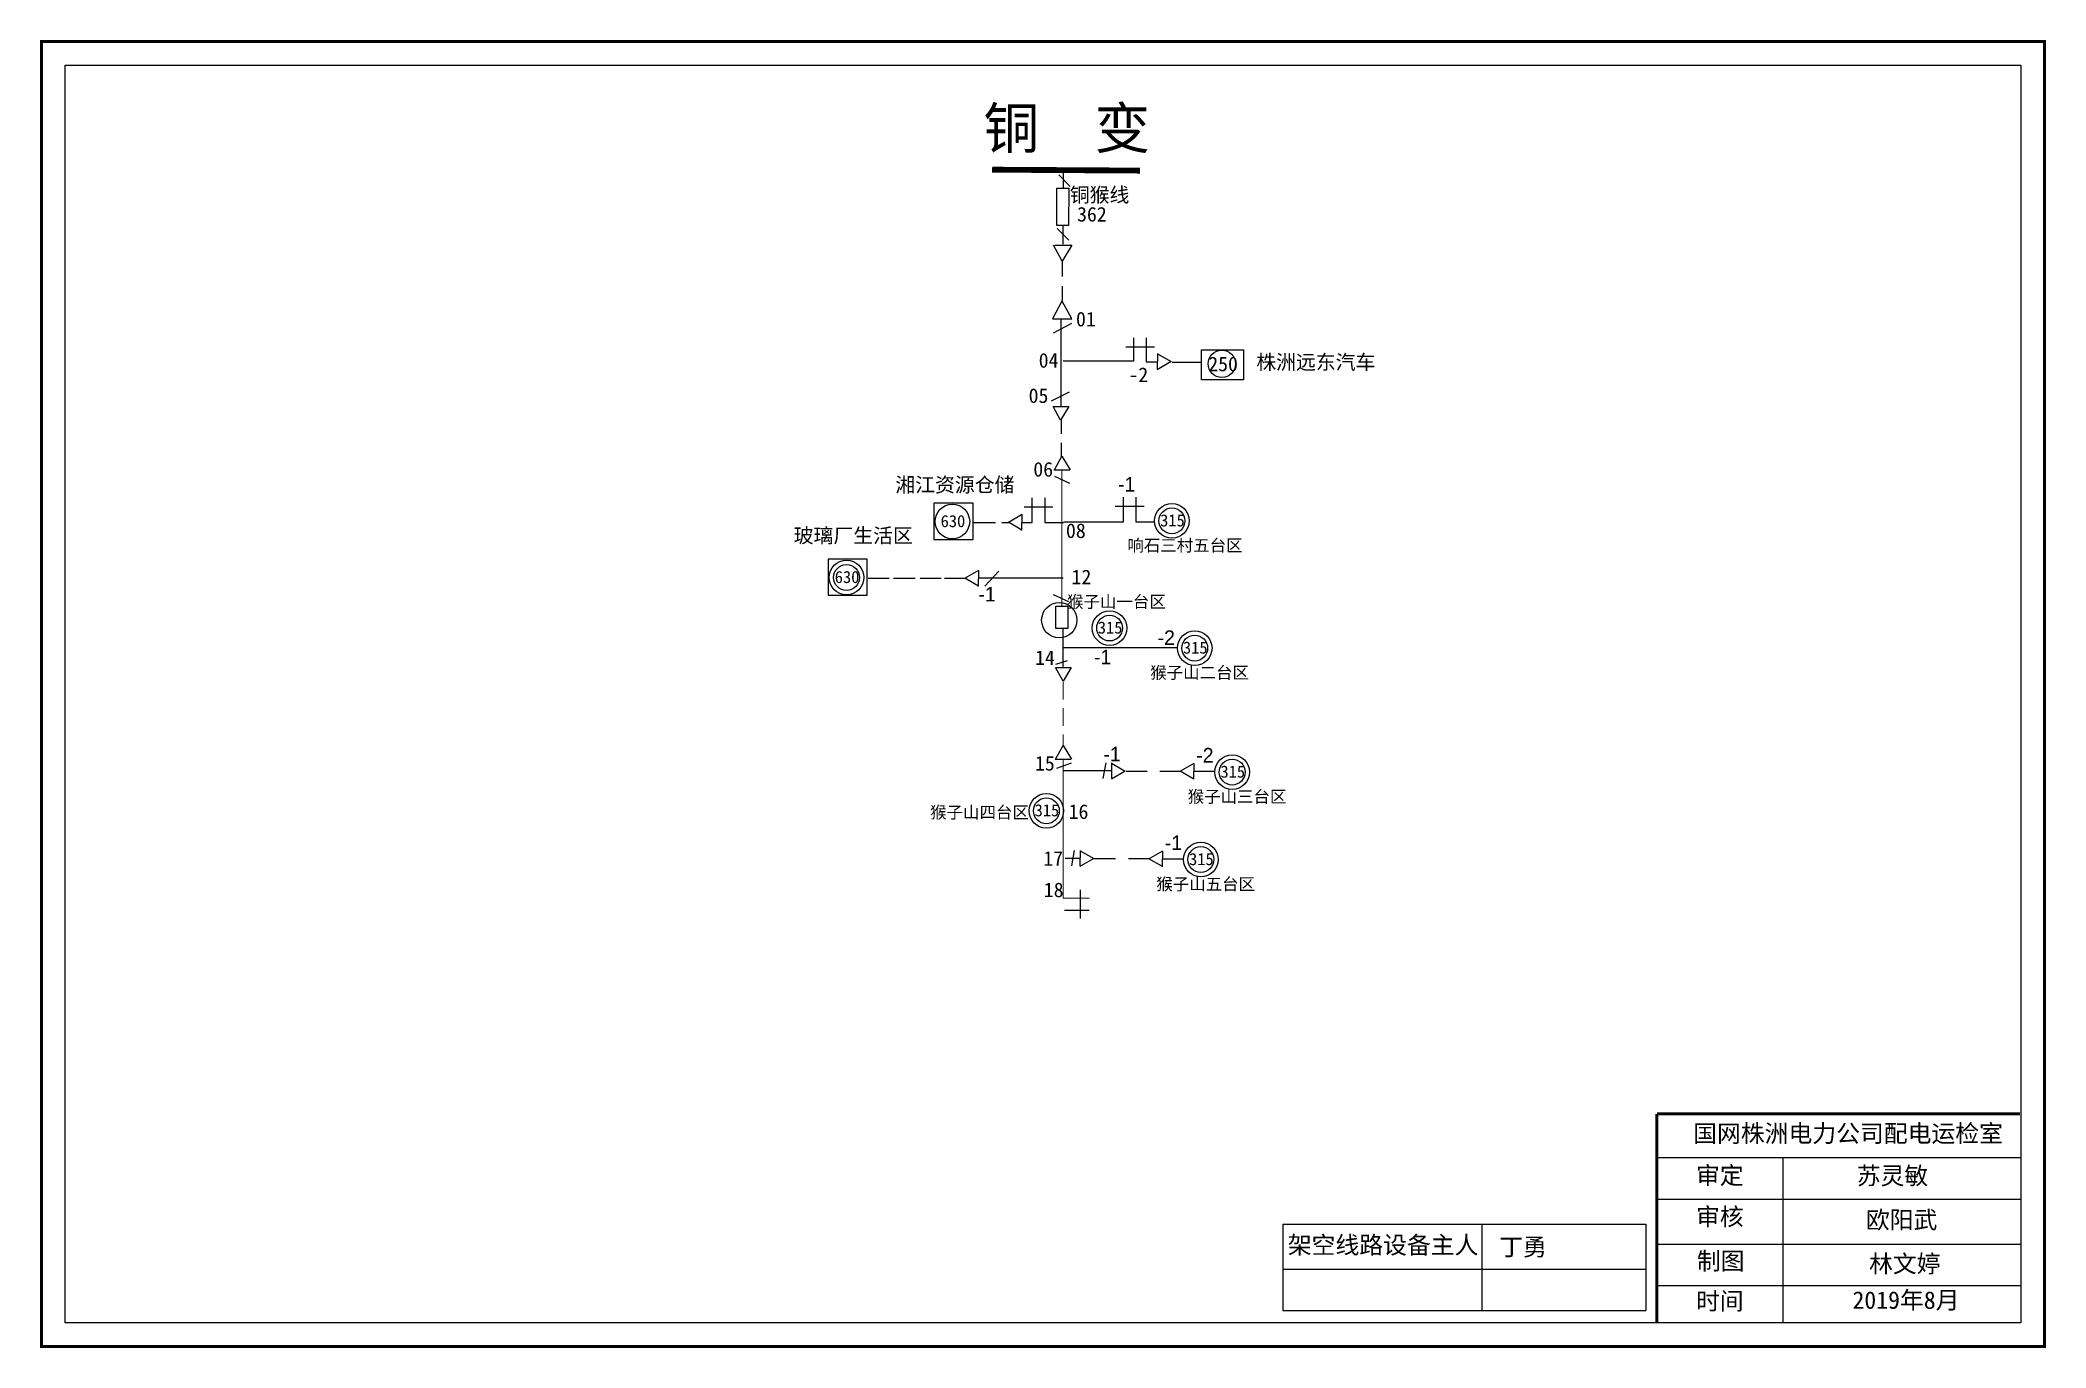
# Model space of a CAD drawing. Extents: x 0 to 344, y 0 to 224.
import ezdxf

# ---------------------------------------------------------------- set-up
doc = ezdxf.new("R2010")
doc.units = 0
doc.header["$LTSCALE"] = 0.774411
doc.linetypes.add('ACAD_ISO02W100', pattern=[15, 12, -3])
doc.linetypes.add('DASHED2', pattern=[9.525, 6.35, -3.175])
doc.layers.get('0').update_dxf_attribs({"linetype": 'CONTINUOUS'})
doc.styles.get("Standard").update_dxf_attribs({"font": '', "height": 2.5})
doc.styles.add('字体', font='simkai_0.ttf', dxfattribs={"height": 2.5})
doc.styles.add('楷体_GB2312_txtstyle_3.00_0_0', font='simkai_0.ttf', dxfattribs={"height": 3})
doc.styles.get('Standard').set_extended_font_data('SimSun')

msp = doc.modelspace()

# ---------------------------------------------------------------- linework, layer by layer
at = {"linetype": 'Continuous'}
for p, q in [((176.82, 199.23), (174.84, 201.21)), ((176.58, 190), (174.6, 191.98)), ((175.55, 192.48), (175.55, 189.32)), ((175.44, 186.36), (173.92, 189.13)), ((174.17, 189.13), (177.08, 189.13)), ((177.08, 189.13), (175.44, 186.36)), ((175.44, 179.64), (173.79, 176.48)), ((177.08, 176.48), (175.44, 179.51)), ((173.79, 176.48), (177.08, 176.48)), ((173.92, 174.08), (177.08, 175.72)), ((175.24, 161.5), (175.24, 176.38)), ((187.75, 169.21), (187.75, 173.22)), ((189.88, 173.22), (189.88, 169.12)), ((187.75, 169.2), (175.62, 169.2)), ((186.34, 171.66), (191.3, 171.66)), ((189.88, 169.11), (191.81, 169.11)), ((191.82, 170.53), (191.77, 167.82)), ((194.15, 169.14), (191.77, 167.76)), ((191.82, 170.47), (194.15, 169.14)), ((194.32, 169.03), (199.25, 169.03)), ((173.6, 162.42), (176.7, 163.97)), ((175.17, 159.1), (173.87, 161.46)), ((173.99, 161.46), (176.58, 161.46)), ((176.58, 161.46), (175.17, 159.1)), ((175.28, 159.12), (175.28, 156.76)), ((175.28, 155.23), (175.28, 152.88)), ((174.09, 150.55), (175.38, 152.91)), ((175.38, 152.91), (176.8, 150.55)), ((174.03, 150.55), (176.74, 150.55)), ((174.09, 149.49), (176.68, 148.3)), ((185.95, 141.63), (185.95, 145.88)), ((188.08, 145.88), (188.08, 141.63)), ((166.19, 141.57), (168.57, 142.94)), ((168.52, 140.23), (166.19, 141.57)), ((168.52, 140.17), (168.56, 142.88)), ((175.74, 141.63), (185.95, 141.63)), ((184.53, 144.32), (189.5, 144.32)), ((188.08, 141.63), (191.34, 141.63)), ((145.7, 131.93), (142.09, 131.93)), ((150.17, 131.93), (146.48, 131.93)), ((154.64, 131.93), (151.03, 131.93)), ((158.68, 131.93), (155.24, 131.93)), ((158.74, 131.96), (161.12, 133.33)), ((161.07, 130.62), (158.74, 131.96)), ((161.07, 130.56), (161.12, 133.27)), ((175.63, 132), (161.1, 132)), ((162.13, 130.6), (164.53, 133.15)), ((173.9, 129.17), (176.5, 127.98)), ((175.57, 123.47), (175.57, 116.63)), ((174.35, 117.22), (176.36, 117.83)), ((175.71, 120.09), (195.15, 120.05)), ((175.58, 114.28), (174.28, 116.64)), ((174.4, 116.64), (176.99, 116.64)), ((176.99, 116.64), (175.58, 114.28)), ((174.24, 100.91), (176.95, 100.91)), ((174.3, 100.91), (175.6, 103.26)), ((177, 100.22), (174.44, 99.32)), ((175.6, 103.26), (177.01, 100.91)), ((182.91, 100.26), (182.4, 97.6)), ((183.93, 100.27), (183.88, 97.56)), ((183.93, 100.21), (186.26, 98.87)), ((195.72, 98.84), (198.1, 100.21)), ((198.05, 97.45), (198.1, 100.16)), ((183.9, 98.9), (175.74, 98.92)), ((186.26, 98.87), (183.88, 97.5)), ((190.01, 98.81), (186.4, 98.81)), ((195.66, 98.81), (192.22, 98.81)), ((198.05, 97.5), (195.72, 98.84)), ((201.49, 98.77), (198.05, 98.77)), ((178.51, 83.88), (175.93, 83.88)), ((177.51, 85.24), (177.01, 82.58)), ((178.53, 85.25), (178.48, 82.54)), ((180.86, 83.85), (178.48, 82.48)), ((178.53, 85.19), (180.86, 83.85)), ((184.61, 83.79), (181, 83.79)), ((190.27, 83.79), (186.83, 83.79)), ((190.32, 83.82), (192.7, 85.19)), ((192.65, 82.48), (190.32, 83.82)), ((192.65, 82.43), (192.7, 85.14)), ((196.09, 83.75), (192.65, 83.75)), ((175.6, 77.04), (180.06, 77.08)), ((178.5, 78.5), (178.5, 73.53)), ((180.06, 74.95), (175.81, 74.95)), ((277.59, 32.51), (339.95, 32.51)), ((299.23, 32.51), (299.23, 4.18)), ((277.59, 25.41), (339.95, 25.41)), ((213.31, 21.1), (213.31, 6.25)), ((213.31, 21.1), (275.67, 21.1)), ((247.51, 21.1), (247.51, 6.25)), ((275.67, 21.1), (275.67, 6.25)), ((277.59, 17.66), (339.95, 17.66)), ((213.31, 13.35), (275.67, 13.35)), ((277.59, 10.56), (339.95, 10.56)), ((213.31, 6.25), (275.67, 6.25))]:
    msp.add_line(p, q, dxfattribs=at)
at = {"linetype": 'ACAD_ISO02W100'}
msp.add_line((175.61, 201.98), (175.61, 198.9), dxfattribs=at)
at = {"linetype": 'DASHED2'}
for p, q in [((175.43, 186.48), (175.43, 183.77)), ((175.43, 182.11), (175.43, 179.66))]:
    msp.add_line(p, q, dxfattribs=at)
at = {"color": 7, "linetype": 'Continuous', "lineweight": 0, "ltscale": 0.088172}
msp.add_line((175.38, 150.55), (175.38, 127.22), dxfattribs=at)
at = {"color": 0, "linetype": 'Continuous'}
for p, q in [((170.3, 141.53), (170.3, 145.78)), ((172.43, 145.78), (172.43, 141.53)), ((168.88, 144.22), (173.85, 144.22)), ((172.43, 141.53), (175.69, 141.53))]:
    msp.add_line(p, q, dxfattribs=at)
at = {"color": 0, "linetype": 'ACAD_ISO02W100'}
for p, q in [((160.09, 141.53), (164, 141.53)), ((165.08, 141.53), (166.27, 141.53)), ((168.43, 141.53), (170.3, 141.53))]:
    msp.add_line(p, q, dxfattribs=at)
at = {"color": 7, "linetype": 'DASHED2', "lineweight": 0, "ltscale": 0.612608}
msp.add_line((175.61, 114.16), (175.6, 103.26), dxfattribs=at)
at = {"color": 7, "linetype": 'Continuous', "lineweight": 0, "ltscale": 0.105043}
msp.add_line((175.6, 100.91), (175.6, 77.04), dxfattribs=at)
at = {"linetype": 'Continuous', "const_width": 0.5}
msp.add_lwpolyline([(0.16, 224.07), (344.13, 224.07), (344.13, 0.11), (0.16, 0.11)], close=True, dxfattribs=at)
at = {"linetype": 'Continuous'}
for points in [[(4.2, 220.03), (340.08, 220.03), (340.08, 4.15), (4.2, 4.15)], [(199.34, 171.17), (206.56, 171.17), (206.56, 166.02), (199.34, 166.02)], [(174.36, 127.17), (176.38, 127.17), (176.38, 123.35), (174.36, 123.35)]]:
    msp.add_lwpolyline(points, close=True, dxfattribs=at)
for points, const_width in [([(188.79, 201.93), (163.41, 202.09)], 1), ([(277.55, 40.02), (277.55, 4.29)], 0.5), ([(277.59, 40.02), (339.95, 40.02)], 0.5)]:
    msp.add_lwpolyline(points, dxfattribs=dict(at, const_width=const_width))
at = {"linetype": 'ACAD_ISO02W100'}
msp.add_lwpolyline([(176.54, 192.53), (174.52, 192.53), (174.52, 198.93), (176.56, 198.93)], close=True, dxfattribs=at)
at = {"color": 0, "linetype": 'Continuous'}
for points in [[(160.15, 144.82), (153.4, 144.82), (153.4, 138.63), (160.15, 138.63)], [(141.97, 135.23), (135.22, 135.23), (135.22, 129.03), (141.97, 129.03)]]:
    msp.add_lwpolyline(points, close=True, dxfattribs=at)
at = {"linetype": 'Continuous'}
for centre, radius in [((202.87, 168.77), 2.35), ((194.28, 141.81), 2.97), ((194.28, 141.81), 2.22), ((138.4, 132.09), 2.97), ((138.4, 132.09), 2.22), ((183.58, 123.41), 2.97), ((183.58, 123.41), 2.22), ((198.2, 119.97), 2.97), ((198.2, 119.97), 2.22), ((204.64, 98.69), 2.97), ((204.64, 98.69), 2.22), ((172.72, 92.04), 2.97), ((172.72, 92.04), 2.22), ((199.25, 83.67), 2.97), ((199.25, 83.67), 2.22)]:
    msp.add_circle(centre, radius, dxfattribs=at)
at = {"color": 0, "linetype": 'Continuous'}
msp.add_circle((156.58, 141.69), 2.97, dxfattribs=at)
at = {"color": 1, "linetype": 'Continuous'}
msp.add_circle((174.94, 124.76), 3.03, dxfattribs=at)

# ---------------------------------------------------------------- texts
at = {"linetype": 'Continuous', "attachment_point": 1}
for s, insert, char_height, width, style in [('铜  变', (161.92, 212.72), 7, 37.1309, '字体'), ('{\\f\uffbfﾬￌﾣﾤ_GB2312|b0|i0|c134|p32;铜猴线}', (176.74, 199.02), 2.5, 13.1849, '字体'), ('玻璃厂生活区', (129.33, 140.54), 2.5, 20.6026, '字体'), ('响石三村五台区', (186.63, 138.64), 2.073, 56.1404, '字体'), ('猴子山一台区', (176.27, 128.97), 2.073, 17.3519, '字体'), ('猴子山二台区', (190.55, 116.8), 2.073, 17.3519, '字体'), ('猴子山四台区', (152.75, 92.82), 2.073, 17.3519, '字体'), ('猴子山三台区', (196.99, 95.52), 2.073, 17.3519, '字体'), ('猴子山五台区', (191.59, 80.5), 2.073, 17.3519, '字体'), ('国网株洲电力公司配电运检室', (283.81, 38.17), 3, 82.0179, '字体'), ('审定', (284.29, 30.96), 3, 23.4615, '字体'), ('{\\fSimSun|b0|i0|c134|p2;苏灵敏}', (311.9, 30.91), 3, 23.4615, '字体'), ('审核', (284.29, 23.89), 3, 23.4615, '字体'), ('{\\fSimSun|b0|i0|c134|p2;欧阳武}', (313.47, 23.34), 3, 33.0539, '字体'), ('{\\f\uffbfﾬￌﾣﾤ_GB2312|b0|i0|c134|p49;架空线路设备主人}', (214.18, 19.02), 3, 58.56, '字体'), ('丁勇', (250.49, 18.69), 3, 47.14, '字体'), ('制图', (284.45, 16.27), 3, 23.4615, '字体'), ('林文婷', (314.01, 15.79), 3, 60.36, '楷体_GB2312_txtstyle_3.00_0_0'), ('时间', (284.29, 9.39), 3, 23.4615, '字体'), ('2019{\\fSimSun|b0|i0|c134|p2;年}8{\\fSimSun|b0|i0|c134|p2;月}', (311.16, 9.56), 3, 23.4615, '楷体_GB2312_txtstyle_3.00_0_0')]:
    msp.add_mtext(s, dxfattribs=dict(at, insert=insert, char_height=char_height, width=width, style=style))
for s, insert, char_height, width in [('362', (177.99, 195.69), 2.5, 5.6554), ('01', (177.81, 177.69), 2.5, 5.4797), ('04', (171.4, 170.61), 2.5, 5.4797), ('250', (200.52, 169.99), 2.5, 5.4797), ('株洲远东汽车', (208.77, 170.31), 2.5, 40.697), ('-2', (186.82, 168.14), 2.5, 5.4797), ('05', (169.67, 164.56), 2.5, 5.4797), ('06', (170.48, 151.91), 2.5, 5.4797), ('{\\f\uffbfﾬￌﾣﾤ_GB2312|b0|i0|c134|p49;-1}', (185.02, 149.33), 2.5, 5.4797), ('08', (176.08, 141.37), 2.5, 5.4797), ('315', (192.26, 142.93), 2.073, 4.6903), ('630', (136.38, 133.21), 2.073, 4.6903), ('12', (177.04, 133.43), 2.5, 5.4797), ('{\\f\uffbfﾬￌﾣﾤ_GB2312|b0|i0|c134|p49;-1}', (161.05, 130.47), 2.5, 5.4797), ('315', (181.56, 124.53), 2.073, 4.6903), ('{\\f\uffbfﾬￌﾣﾤ_GB2312|b0|i0|c134|p49;-2}', (191.82, 123.01), 2.5, 5.4797), ('315', (196.18, 121.09), 2.073, 4.6903), ('14', (170.77, 119.57), 2.5, 5.4797), ('{\\f\uffbfﾬￌﾣﾤ_GB2312|b0|i0|c134|p49;-1}', (180.9, 119.69), 2.5, 5.4797), ('15', (170.76, 101.44), 2.5, 5.4797), ('{\\f\uffbfﾬￌﾣﾤ_GB2312|b0|i0|c134|p49;-1}', (182.52, 103.03), 2.5, 5.4797), ('{\\f\uffbfﾬￌﾣﾤ_GB2312|b0|i0|c134|p49;-2}', (198.46, 102.83), 2.5, 5.4797), ('315', (202.62, 99.81), 2.073, 4.6903), ('315', (170.7, 93.17), 2.073, 4.6903), ('16', (176.54, 93.15), 2.5, 5.4797), ('{\\f\uffbfﾬￌﾣﾤ_GB2312|b0|i0|c134|p49;-1}', (193.06, 87.81), 2.5, 5.4797), ('17', (172.19, 85.11), 2.5, 5.4797), ('315', (197.23, 84.79), 2.073, 4.6903), ('18', (172.28, 79.72), 2.5, 5.4797)]:
    msp.add_mtext(s, dxfattribs=dict(at, insert=insert, char_height=char_height, width=width))
at = {"color": 0, "linetype": 'Continuous', "insert": (146.78, 149.26), "char_height": 2.5, "width": 23.0441, "attachment_point": 1, "style": '字体'}
msp.add_mtext('湘江资源仓储', dxfattribs=at)
at = {"color": 0, "linetype": 'Continuous', "insert": (154.56, 142.81), "char_height": 2.073, "width": 4.6903, "attachment_point": 1}
msp.add_mtext('630', dxfattribs=at)

doc.saveas('drawing.dxf')
